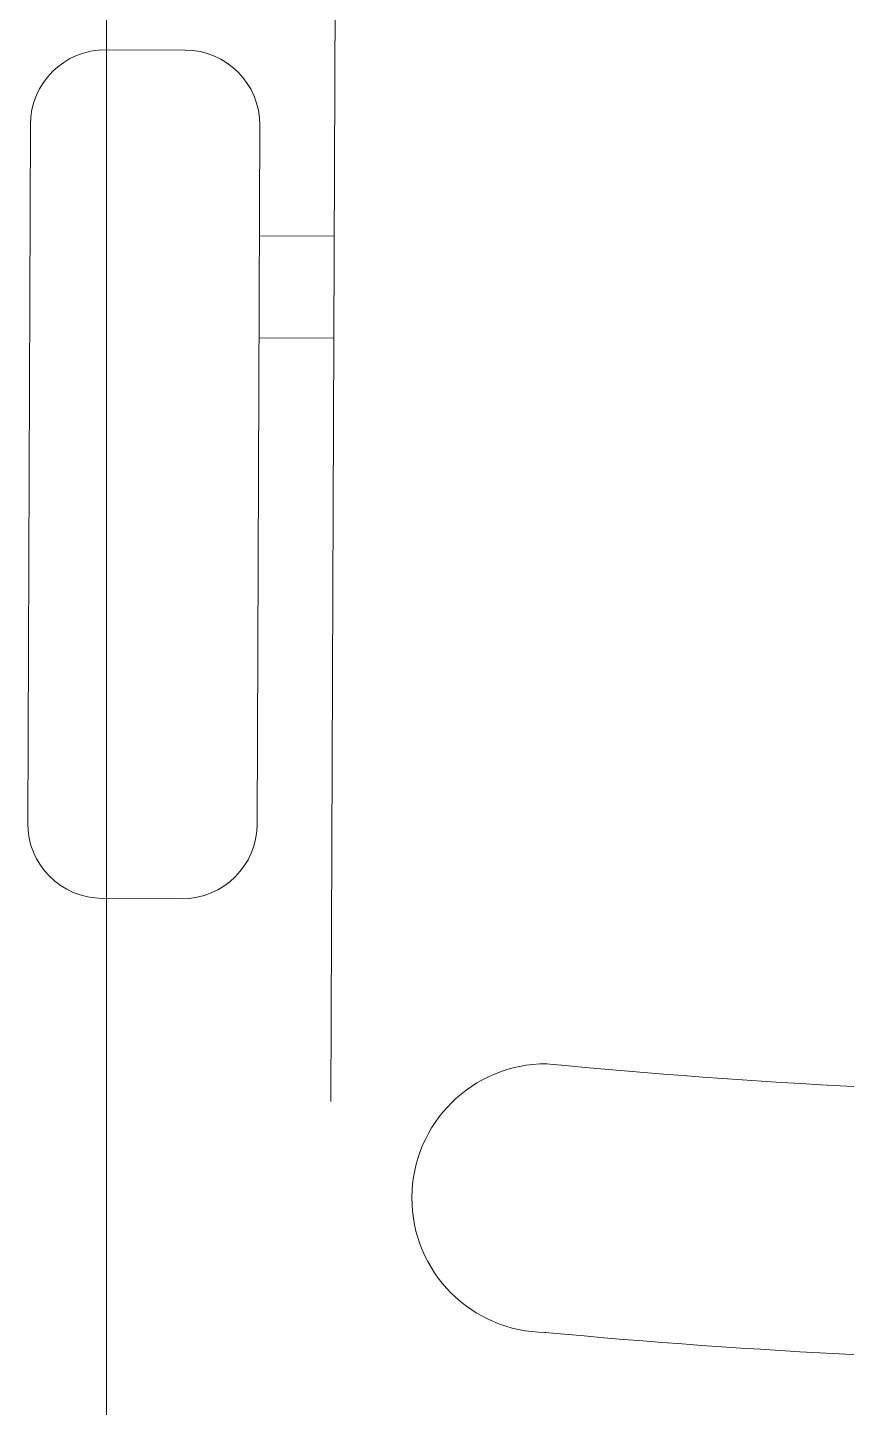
# Model space of a CAD drawing. Header units: millimetres. Extents: x -2143172 to 5255, y -610845 to 279739.
# Drawn here: x -1239161.5 to -1238947.5, y -26170.7 to -25810.1 of the extents above; entities that cross this region are included whole.
import ezdxf

# ---------------------------------------------------------------- set-up
doc = ezdxf.new("R2010")
doc.units = ezdxf.units.MM
doc.header["$LTSCALE"] = 30
doc.layers.get('0').update_dxf_attribs({"lineweight": 5})
doc.layers.add('LOADING', color=163, linetype='Continuous', lineweight=5)
doc.layers.add('NEW', color=1, linetype='Continuous', lineweight=5)

# ---------------------------------------------------------------- blocks, each defined once
blk = doc.blocks.new('*X39')
at = {"color": 0}
for p, q in [((5, 3), (5, 3)), ((5, 3), (5, 3)), ((5, 3), (5, 3)), ((5, 3), (5, 3)), ((5, 3), (5, 3)), ((5, 3), (5, 3)), ((5, 3), (5, 3)), ((5, 3), (5, 3)), ((5, 3), (5, 3)), ((5, 3), (5, 3)), ((5, 3), (5, 3)), ((5, 3), (5, 3)), ((5, 3), (5, 3)), ((5, 3), (5, 3)), ((5, 3), (5, 3)), ((5, 3), (5, 3)), ((5, 3), (5, 3)), ((5, 3), (5, 3)), ((5, 3), (5, 3)), ((5, 3), (5, 3)), ((5, 3), (5, 3)), ((5, 3), (5, 3)), ((5, 3), (5, 3)), ((5, 3), (5, 3)), ((5, 3), (5, 3)), ((5, 3), (5, 3)), ((5, 3), (5, 3)), ((5, 3), (5, 3)), ((5, 3), (5, 3)), ((5, 3), (5, 3)), ((5, 3), (5, 3)), ((5, 3), (5, 3)), ((5, 3), (5, 3)), ((5, 3), (5, 3)), ((5, 3), (5, 3)), ((5, 3), (5, 3)), ((5, 3), (5, 3)), ((5, 3), (5, 3)), ((5, 3), (5, 3)), ((5, 3), (5, 3)), ((5, 3), (5, 3)), ((5, 3), (5, 3)), ((5, 3), (5, 3)), ((5, 3), (5, 3)), ((5, 3), (5, 3)), ((5, 3), (5, 3)), ((5, 3), (5, 3)), ((5, 3), (5, 3)), ((5, 3), (5, 3)), ((5, 3), (5, 3)), ((5, 3), (5, 3)), ((5, 3), (5, 3)), ((5, 3), (5, 3)), ((5, 3), (5, 3)), ((5, 3), (5, 3)), ((5, 3), (5, 3)), ((5, 3), (5, 3)), ((5, 3), (5, 3)), ((5, 3), (5, 3)), ((5, 3), (5, 3)), ((5, 3), (5, 3)), ((5, 3), (5, 3)), ((5, 3), (5, 3)), ((5, 3), (5, 3)), ((5, 3), (5, 3)), ((5, 3), (5, 3)), ((6, 3), (5, 3)), ((5, 3), (5, 3)), ((6, 3), (5, 3)), ((5, 3), (5, 3)), ((6, 3), (5, 3)), ((5, 3), (5, 3)), ((6, 3), (5, 3)), ((5, 3), (5, 3)), ((5, 3), (5, 3)), ((5, 3), (5, 3)), ((5, 3), (5, 3)), ((5, 3), (5, 3)), ((5, 3), (5, 3)), ((5, 3), (5, 3)), ((5, 3), (5, 3)), ((5, 3), (5, 3)), ((5, 3), (5, 3)), ((5, 3), (5, 3)), ((5, 3), (5, 3)), ((5, 3), (5, 3)), ((5, 3), (5, 3)), ((5, 3), (5, 3)), ((5, 3), (5, 3)), ((5, 3), (5, 3)), ((5, 3), (5, 3)), ((5, 3), (5, 3)), ((5, 3), (5, 3)), ((5, 3), (5, 3)), ((5, 3), (5, 3)), ((5, 3), (5, 3)), ((6, 3), (6, 3)), ((6, 3), (6, 3)), ((6, 3), (6, 3)), ((6, 3), (6, 3)), ((6, 3), (6, 3)), ((6, 3), (6, 3)), ((6, 3), (6, 3)), ((6, 3), (6, 3)), ((6, 3), (6, 3)), ((6, 3), (6, 3)), ((6, 3), (6, 3)), ((6, 3), (6, 3)), ((6, 3), (6, 3)), ((6, 3), (6, 3)), ((6, 3), (6, 3)), ((6, 3), (6, 3)), ((6, 3), (6, 3)), ((6, 3), (6, 3)), ((6, 3), (6, 3)), ((6, 3), (6, 3)), ((6, 3), (6, 3)), ((6, 3), (6, 3)), ((6, 3), (6, 3)), ((6, 3), (6, 3)), ((6, 3), (6, 3)), ((6, 3), (6, 3)), ((6, 3), (6, 3)), ((6, 3), (6, 3)), ((6, 3), (6, 3)), ((6, 3), (6, 3)), ((6, 3), (6, 3)), ((6, 3), (6, 3)), ((6, 3), (6, 3)), ((6, 3), (6, 3)), ((6, 3), (6, 3)), ((6, 3), (6, 3)), ((6, 3), (6, 3)), ((6, 3), (6, 3)), ((6, 3), (6, 3)), ((6, 3), (6, 3)), ((6, 3), (6, 3)), ((6, 3), (6, 3)), ((6, 3), (6, 3)), ((6, 3), (6, 3)), ((6, 3), (6, 3)), ((6, 3), (6, 3)), ((6, 3), (6, 3)), ((6, 3), (6, 3)), ((6, 3), (6, 3)), ((6, 3), (6, 3)), ((6, 3), (6, 3)), ((6, 3), (6, 3)), ((6, 3), (6, 3)), ((6, 3), (6, 3)), ((6, 3), (6, 3)), ((6, 3), (6, 3)), ((6, 3), (6, 3)), ((6, 3), (6, 3)), ((6, 3), (6, 3)), ((6, 3), (6, 3)), ((6, 3), (6, 3)), ((6, 3), (6, 3)), ((6, 3), (6, 3)), ((6, 3), (6, 3)), ((6, 3), (6, 3)), ((6, 3), (6, 3)), ((6, 3), (6, 3)), ((6, 3), (6, 3)), ((6, 3), (6, 3)), ((6, 3), (6, 3)), ((6, 3), (6, 3)), ((6, 3), (6, 3)), ((6, 3), (6, 3)), ((6, 3), (6, 3)), ((6, 3), (6, 3)), ((6, 3), (6, 3)), ((6, 3), (6, 3)), ((6, 3), (6, 3)), ((6, 3), (6, 3)), ((6, 3), (6, 3)), ((6, 3), (6, 3)), ((6, 3), (6, 3)), ((6, 3), (6, 3)), ((6, 3), (6, 3)), ((6, 3), (6, 3)), ((6, 3), (6, 3)), ((6, 3), (6, 3)), ((6, 3), (6, 3)), ((6, 3), (6, 3)), ((6, 3), (6, 3)), ((6, 3), (6, 3)), ((6, 3), (6, 3)), ((6, 3), (6, 3)), ((6, 3), (6, 3)), ((6, 3), (6, 3)), ((6, 3), (6, 3)), ((6, 3), (6, 3)), ((6, 3), (6, 3)), ((6, 3), (6, 3)), ((6, 3), (6, 3)), ((6, 3), (6, 3)), ((6, 3), (6, 3)), ((6, 3), (6, 3)), ((6, 3), (6, 3)), ((6, 3), (6, 3)), ((6, 3), (6, 3)), ((6, 3), (6, 3)), ((6, 3), (6, 3)), ((6, 3), (6, 3)), ((6, 3), (6, 3)), ((6, 3), (6, 3)), ((6, 3), (6, 3)), ((6, 3), (6, 3)), ((6, 3), (6, 3)), ((6, 3), (6, 3)), ((6, 3), (6, 3)), ((6, 3), (6, 3)), ((6, 3), (6, 3)), ((6, 3), (6, 3)), ((6, 3), (6, 3)), ((6, 3), (6, 3)), ((6, 3), (6, 3)), ((6, 3), (6, 3)), ((6, 3), (6, 3)), ((6, 3), (6, 3)), ((6, 3), (6, 3)), ((6, 3), (6, 3)), ((6, 3), (6, 3)), ((6, 3), (6, 3)), ((6, 3), (6, 3)), ((6, 3), (6, 3)), ((6, 3), (6, 3)), ((6, 3), (6, 3)), ((6, 3), (6, 3)), ((6, 3), (6, 3)), ((6, 3), (6, 3)), ((6, 3), (6, 3)), ((6, 3), (6, 3)), ((6, 3), (6, 3)), ((6, 3), (6, 3)), ((6, 3), (6, 3)), ((6, 3), (6, 3)), ((6, 3), (6, 3)), ((6, 3), (6, 3)), ((6, 3), (6, 3)), ((6, 3), (6, 3)), ((6, 3), (6, 3)), ((6, 3), (6, 3)), ((6, 3), (6, 3)), ((6, 3), (6, 3)), ((6, 3), (6, 3)), ((6, 3), (6, 3)), ((6, 3), (6, 3)), ((6, 3), (6, 3)), ((6, 3), (6, 3)), ((6, 3), (6, 3)), ((6, 3), (6, 3)), ((6, 3), (6, 3)), ((6, 3), (6, 3)), ((6, 3), (6, 3)), ((6, 3), (6, 3)), ((6, 3), (6, 3)), ((6, 3), (6, 3)), ((6, 3), (6, 3)), ((6, 3), (6, 3)), ((6, 3), (6, 3)), ((6, 3), (6, 3)), ((6, 3), (6, 3)), ((6, 3), (6, 3)), ((6, 3), (6, 3)), ((6, 3), (6, 3)), ((6, 3), (6, 3)), ((6, 3), (6, 3)), ((6, 3), (6, 3)), ((6, 3), (6, 3)), ((6, 3), (6, 3)), ((6, 3), (6, 3)), ((6, 3), (6, 3)), ((6, 3), (6, 3)), ((6, 3), (6, 3)), ((6, 3), (6, 3)), ((6, 3), (6, 3)), ((6, 3), (6, 3)), ((6, 3), (6, 3)), ((6, 3), (6, 3)), ((6, 3), (6, 3)), ((6, 3), (6, 3)), ((6, 3), (6, 3)), ((6, 3), (6, 3)), ((6, 3), (6, 3)), ((6, 3), (6, 3)), ((6, 3), (6, 3)), ((6, 3), (6, 3)), ((6, 3), (6, 3)), ((6, 3), (6, 3)), ((6, 3), (6, 3)), ((6, 3), (6, 3)), ((6, 3), (6, 3)), ((6, 3), (6, 3)), ((6, 3), (6, 3)), ((6, 3), (6, 3)), ((6, 3), (6, 3)), ((6, 3), (6, 3)), ((6, 3), (6, 3)), ((6, 3), (5, 3)), ((6, 3), (5, 3)), ((6, 3), (5, 3)), ((6, 3), (5, 3)), ((6, 3), (5, 3)), ((6, 3), (6, 3)), ((6, 3), (6, 3)), ((6, 3), (6, 3)), ((6, 3), (6, 3)), ((6, 3), (6, 3)), ((6, 3), (6, 3)), ((6, 3), (6, 3)), ((6, 3), (6, 3)), ((6, 3), (6, 3)), ((6, 3), (6, 3)), ((6, 3), (6, 3)), ((6, 3), (6, 3)), ((6, 3), (6, 3)), ((6, 3), (6, 3)), ((6, 3), (6, 3)), ((6, 3), (6, 3)), ((6, 3), (6, 3)), ((6, 3), (6, 3)), ((6, 3), (6, 3)), ((6, 3), (6, 3)), ((6, 3), (6, 3)), ((6, 3), (6, 3)), ((6, 3), (6, 3)), ((6, 3), (6, 3)), ((6, 3), (6, 3)), ((6, 3), (6, 3)), ((6, 3), (6, 3)), ((6, 3), (6, 3)), ((6, 3), (6, 3)), ((6, 3), (6, 3)), ((6, 3), (6, 3)), ((6, 3), (6, 3)), ((6, 3), (6, 3)), ((6, 3), (6, 3)), ((6, 3), (6, 3)), ((6, 3), (6, 3)), ((6, 3), (6, 3)), ((6, 3), (6, 3)), ((6, 3), (6, 3)), ((6, 3), (6, 3)), ((6, 3), (6, 3)), ((6, 3), (6, 3)), ((6, 3), (6, 3)), ((6, 3), (6, 3)), ((6, 3), (6, 3)), ((6, 3), (6, 3)), ((6, 3), (6, 3)), ((6, 3), (6, 3)), ((6, 3), (6, 3)), ((6, 3), (6, 3)), ((6, 3), (6, 3)), ((6, 3), (6, 3)), ((6, 3), (6, 3)), ((6, 3), (6, 3)), ((6, 3), (6, 3)), ((6, 3), (6, 3)), ((6, 3), (6, 3)), ((6, 3), (6, 3)), ((6, 3), (6, 3)), ((6, 3), (6, 3)), ((6, 3), (6, 3)), ((6, 3), (6, 3)), ((6, 3), (6, 3)), ((6, 3), (6, 3)), ((6, 3), (6, 3)), ((6, 3), (6, 3)), ((6, 3), (6, 3)), ((6, 3), (6, 3)), ((6, 3), (6, 3)), ((6, 3), (6, 3)), ((6, 3), (6, 3)), ((6, 3), (6, 3)), ((6, 3), (6, 3)), ((6, 3), (6, 3)), ((6, 3), (6, 3)), ((6, 3), (6, 3)), ((6, 3), (6, 3)), ((6, 3), (6, 3)), ((6, 3), (6, 3)), ((6, 3), (6, 3)), ((6, 3), (6, 3)), ((6, 3), (6, 3)), ((6, 3), (6, 3)), ((6, 3), (6, 3)), ((6, 3), (6, 3)), ((6, 3), (6, 3)), ((6, 3), (6, 3)), ((6, 3), (6, 3)), ((6, 3), (6, 3)), ((6, 3), (6, 3)), ((6, 3), (6, 3)), ((6, 3), (6, 3)), ((6, 3), (6, 3)), ((6, 3), (6, 3)), ((6, 3), (6, 3)), ((6, 3), (6, 3)), ((6, 3), (6, 3)), ((6, 3), (6, 3)), ((6, 3), (6, 3)), ((6, 3), (6, 3)), ((6, 3), (6, 3)), ((6, 3), (6, 3)), ((6, 3), (6, 3)), ((6, 3), (6, 3)), ((6, 3), (6, 3)), ((6, 3), (6, 3)), ((6, 3), (6, 3)), ((6, 3), (6, 3)), ((6, 3), (6, 3)), ((6, 3), (6, 3)), ((6, 3), (6, 3)), ((6, 3), (6, 3)), ((6, 3), (6, 3)), ((6, 3), (6, 3)), ((6, 3), (6, 3)), ((6, 3), (6, 3)), ((6, 3), (6, 3)), ((6, 3), (6, 3)), ((6, 3), (6, 3)), ((6, 3), (6, 3)), ((6, 3), (6, 3)), ((6, 3), (6, 3)), ((6, 3), (6, 3)), ((6, 3), (6, 3)), ((6, 3), (6, 3)), ((6, 3), (6, 3)), ((6, 3), (6, 3)), ((6, 3), (6, 3)), ((6, 3), (6, 3)), ((6, 3), (6, 3)), ((6, 3), (6, 3)), ((6, 3), (6, 3)), ((6, 3), (6, 3)), ((6, 3), (6, 3)), ((6, 3), (6, 3)), ((6, 3), (6, 3)), ((6, 3), (6, 3)), ((6, 3), (6, 3)), ((6, 3), (6, 3)), ((6, 3), (6, 3)), ((6, 3), (6, 3)), ((6, 3), (6, 3)), ((6, 3), (6, 3)), ((6, 3), (6, 3)), ((6, 3), (6, 3)), ((6, 3), (6, 3)), ((6, 3), (6, 3)), ((6, 3), (6, 3)), ((6, 3), (6, 3)), ((6, 3), (6, 3)), ((6, 3), (6, 3)), ((6, 3), (6, 3)), ((6, 3), (6, 3)), ((6, 3), (6, 3)), ((6, 3), (6, 3)), ((6, 3), (6, 3)), ((6, 3), (6, 3)), ((6, 3), (6, 3)), ((6, 3), (6, 3)), ((6, 3), (6, 3)), ((6, 3), (6, 3)), ((6, 3), (6, 3)), ((6, 3), (6, 3)), ((6, 3), (6, 3)), ((6, 3), (6, 3)), ((6, 3), (6, 3)), ((6, 3), (6, 3)), ((6, 3), (6, 3)), ((6, 3), (6, 3)), ((6, 3), (6, 3)), ((6, 3), (6, 3)), ((6, 3), (6, 3)), ((6, 3), (6, 3)), ((6, 3), (6, 3)), ((6, 3), (6, 3)), ((6, 3), (6, 3)), ((6, 3), (6, 3)), ((6, 3), (6, 3)), ((6, 3), (6, 3)), ((6, 3), (6, 3)), ((6, 3), (6, 3)), ((6, 3), (6, 3)), ((6, 3), (6, 3)), ((6, 3), (6, 3)), ((6, 3), (6, 3)), ((6, 3), (6, 3)), ((6, 3), (6, 3)), ((6, 3), (6, 3)), ((6, 3), (6, 3)), ((6, 3), (6, 3)), ((6, 3), (6, 3)), ((6, 3), (6, 3)), ((6, 3), (6, 3)), ((6, 3), (6, 3)), ((6, 3), (6, 3)), ((6, 3), (6, 3)), ((6, 3), (6, 3)), ((6, 3), (6, 3)), ((6, 3), (6, 3)), ((6, 3), (6, 3)), ((6, 3), (6, 3)), ((6, 3), (6, 3)), ((6, 3), (6, 3)), ((6, 3), (6, 3)), ((6, 3), (6, 3)), ((6, 3), (6, 3)), ((6, 3), (6, 3)), ((6, 3), (6, 3)), ((6, 3), (6, 3)), ((6, 3), (6, 3)), ((6, 3), (6, 3)), ((6, 3), (6, 3)), ((6, 3), (6, 3)), ((6, 3), (6, 3)), ((6, 3), (6, 3)), ((6, 3), (6, 3)), ((6, 3), (6, 3)), ((6, 3), (6, 3)), ((6, 3), (6, 3)), ((6, 3), (6, 3)), ((6, 3), (6, 3)), ((6, 3), (6, 3)), ((6, 3), (6, 3)), ((6, 3), (6, 3)), ((6, 3), (6, 3)), ((6, 3), (6, 3)), ((6, 3), (6, 3)), ((6, 3), (6, 3)), ((6, 3), (6, 3)), ((6, 3), (6, 3)), ((6, 3), (6, 3)), ((6, 3), (6, 3)), ((6, 3), (6, 3)), ((6, 3), (6, 3)), ((6, 3), (6, 3)), ((6, 3), (6, 3)), ((6, 3), (6, 3)), ((6, 3), (6, 3)), ((6, 3), (6, 3)), ((6, 3), (6, 3)), ((6, 3), (6, 3)), ((6, 3), (6, 3)), ((6, 3), (6, 3)), ((6, 3), (6, 3)), ((6, 3), (6, 3)), ((6, 3), (6, 3)), ((6, 3), (6, 3)), ((6, 3), (6, 3)), ((6, 3), (6, 3)), ((6, 3), (6, 3)), ((6, 3), (6, 3)), ((6, 3), (6, 3)), ((6, 3), (6, 3)), ((6, 3), (6, 3)), ((6, 3), (6, 3)), ((6, 3), (6, 3)), ((6, 3), (6, 3)), ((6, 3), (6, 3)), ((6, 3), (6, 3)), ((6, 3), (6, 3)), ((6, 3), (6, 3)), ((6, 3), (6, 3)), ((6, 3), (6, 3)), ((6, 3), (6, 3)), ((6, 3), (6, 3)), ((6, 3), (6, 3)), ((6, 3), (6, 3)), ((6, 3), (6, 3)), ((6, 3), (6, 3)), ((6, 3), (6, 3)), ((6, 3), (6, 3)), ((6, 3), (6, 3)), ((6, 3), (6, 3)), ((6, 3), (6, 3)), ((6, 3), (6, 3)), ((6, 3), (6, 3)), ((6, 3), (6, 3)), ((6, 3), (6, 3)), ((6, 3), (6, 3)), ((6, 3), (6, 3)), ((6, 3), (6, 3)), ((6, 3), (6, 3)), ((6, 3), (6, 3)), ((6, 3), (6, 3)), ((6, 3), (6, 3)), ((6, 3), (6, 3)), ((6, 3), (6, 3)), ((6, 3), (6, 3)), ((6, 3), (6, 3)), ((6, 3), (6, 3)), ((6, 3), (6, 3)), ((6, 3), (6, 3)), ((6, 3), (6, 3)), ((6, 3), (6, 3)), ((6, 3), (6, 3)), ((6, 3), (6, 3)), ((6, 3), (6, 3)), ((6, 3), (6, 3)), ((6, 3), (6, 3)), ((6, 3), (6, 3)), ((6, 3), (6, 3)), ((6, 3), (6, 3)), ((6, 3), (6, 3)), ((6, 3), (6, 3)), ((6, 3), (6, 3)), ((6, 3), (6, 3)), ((6, 3), (6, 3)), ((6, 3), (6, 3)), ((6, 3), (6, 3)), ((6, 3), (6, 3)), ((6, 3), (6, 3)), ((6, 3), (6, 3)), ((6, 3), (6, 3)), ((6, 3), (6, 3)), ((6, 3), (6, 3)), ((6, 3), (6, 3)), ((6, 3), (6, 3))]:
    blk.add_line(p, q, dxfattribs=at)
blk = doc.blocks.new('*X40')
at = {"color": 0}
for p, q in [((13, 1), (13, 1)), ((13, 1), (13, 1)), ((13, 1), (13, 1)), ((13, 1), (13, 1)), ((13, 1), (13, 1)), ((13, 1), (13, 1)), ((13, 1), (13, 1)), ((13, 1), (13, 1)), ((13, 1), (13, 1)), ((13, 1), (13, 1)), ((13, 1), (13, 1)), ((13, 1), (13, 1)), ((13, 1), (13, 1)), ((13, 1), (13, 1)), ((13, 1), (13, 1)), ((13, 1), (14, 1)), ((13, 1), (14, 1)), ((13, 1), (14, 1)), ((13, 1), (13, 1)), ((13, 1), (13, 1)), ((13, 1), (13, 1)), ((13, 1), (13, 1)), ((13, 1), (13, 1)), ((13, 1), (13, 1)), ((13, 1), (13, 1)), ((13, 1), (13, 1)), ((13, 1), (13, 1)), ((13, 1), (13, 1)), ((13, 1), (13, 1)), ((13, 1), (13, 1)), ((13, 1), (13, 1)), ((13, 1), (13, 1)), ((13, 1), (13, 1)), ((13, 1), (13, 1)), ((13, 1), (13, 1)), ((13, 1), (13, 1)), ((13, 1), (13, 1)), ((13, 1), (13, 1)), ((13, 1), (13, 1)), ((13, 1), (13, 1)), ((13, 1), (13, 1)), ((13, 1), (13, 1)), ((13, 1), (13, 1)), ((13, 1), (13, 1)), ((13, 1), (13, 1)), ((13, 1), (13, 1)), ((13, 1), (13, 1)), ((13, 1), (13, 1)), ((13, 1), (13, 1)), ((13, 1), (13, 1)), ((13, 1), (13, 1)), ((13, 1), (13, 1)), ((13, 1), (13, 1)), ((13, 1), (13, 1)), ((13, 1), (13, 1)), ((13, 1), (13, 1)), ((13, 1), (13, 1)), ((13, 1), (13, 1)), ((13, 1), (13, 1)), ((13, 1), (13, 1)), ((13, 1), (13, 1)), ((13, 1), (13, 1)), ((13, 1), (13, 1)), ((13, 1), (13, 1)), ((13, 1), (13, 1)), ((13, 1), (13, 1)), ((13, 1), (13, 1)), ((13, 1), (13, 1)), ((13, 1), (13, 1)), ((13, 1), (13, 1)), ((13, 1), (13, 1)), ((13, 1), (13, 1)), ((13, 1), (13, 1)), ((13, 1), (13, 1)), ((13, 1), (13, 1)), ((13, 1), (13, 1)), ((13, 1), (13, 1)), ((13, 1), (13, 1)), ((13, 1), (13, 1)), ((13, 1), (13, 1)), ((13, 1), (13, 1)), ((13, 1), (13, 1)), ((13, 1), (13, 1)), ((13, 1), (13, 1)), ((13, 1), (13, 1)), ((13, 1), (13, 1)), ((13, 1), (13, 1)), ((13, 1), (13, 1)), ((13, 1), (13, 1)), ((13, 1), (13, 1)), ((13, 1), (13, 1)), ((13, 1), (13, 1)), ((13, 1), (13, 1)), ((13, 1), (13, 1)), ((13, 1), (13, 1)), ((13, 1), (13, 1)), ((13, 1), (13, 1)), ((13, 1), (13, 1)), ((13, 1), (13, 1)), ((13, 1), (13, 1)), ((13, 1), (13, 1)), ((13, 1), (13, 1)), ((13, 1), (13, 1)), ((13, 1), (13, 1)), ((13, 1), (13, 1)), ((13, 1), (13, 1)), ((13, 1), (13, 1)), ((13, 1), (13, 1)), ((13, 1), (13, 1)), ((13, 1), (13, 1)), ((13, 1), (13, 1)), ((13, 1), (13, 1)), ((13, 1), (13, 1)), ((13, 1), (13, 1)), ((13, 1), (13, 1)), ((13, 1), (13, 1)), ((13, 1), (13, 1)), ((13, 1), (13, 1)), ((13, 1), (13, 1)), ((13, 1), (13, 1)), ((13, 1), (13, 1)), ((13, 1), (13, 1)), ((13, 1), (13, 1)), ((13, 1), (14, 1)), ((13, 0), (13, 0)), ((13, 0), (13, 0)), ((13, 0), (13, 0)), ((13, 0), (13, 0)), ((13, 0), (13, 0)), ((13, 0), (13, 0)), ((13, 0), (13, 0)), ((13, 0), (13, 0)), ((13, 0), (13, 0)), ((13, 0), (13, 0)), ((13, 0), (13, 0)), ((13, 0), (13, 0)), ((13, 0), (13, 0)), ((13, 0), (13, 0)), ((13, 0), (13, 0)), ((13, 0), (13, 0)), ((13, 0), (13, 0)), ((13, 0), (13, 0)), ((13, 0), (13, 0)), ((13, 0), (13, 0)), ((13, 0), (13, 0)), ((13, 0), (13, 0)), ((13, 0), (13, 0)), ((13, 0), (13, 0)), ((13, 0), (13, 0)), ((13, 0), (13, 0)), ((13, 0), (13, 0)), ((13, 0), (13, 0)), ((13, 0), (13, 0)), ((13, 0), (13, 0)), ((13, 0), (13, 0)), ((13, 0), (13, 0)), ((13, 0), (13, 0)), ((13, 0), (13, 0)), ((13, 0), (13, 0)), ((13, 0), (13, 0)), ((13, 0), (13, 0)), ((13, 0), (13, 0)), ((13, 0), (13, 0)), ((13, 0), (13, 0)), ((13, 0), (13, 0)), ((13, 0), (13, 0)), ((13, 0), (13, 0)), ((13, 0), (13, 0)), ((13, 0), (13, 0)), ((13, 0), (13, 0)), ((13, 0), (13, 0)), ((13, 0), (13, 0)), ((13, 0), (14, 0)), ((13, 0), (14, 0)), ((13, 0), (13, 0)), ((13, 0), (14, 0)), ((14, 1), (14, 1)), ((14, 1), (14, 1)), ((14, 1), (14, 1)), ((14, 1), (14, 1)), ((14, 1), (14, 1)), ((14, 1), (14, 1)), ((14, 1), (14, 1)), ((14, 1), (14, 1)), ((14, 1), (14, 1)), ((14, 1), (14, 1)), ((14, 1), (14, 1)), ((14, 1), (14, 1)), ((14, 1), (14, 1)), ((14, 1), (14, 1)), ((14, 1), (14, 1)), ((14, 1), (14, 1)), ((14, 1), (14, 1)), ((14, 1), (14, 1)), ((14, 1), (14, 1)), ((14, 1), (14, 1)), ((14, 1), (14, 1)), ((14, 1), (14, 1)), ((14, 1), (14, 1)), ((14, 1), (14, 1)), ((14, 1), (14, 1)), ((14, 1), (14, 1)), ((14, 1), (14, 1)), ((14, 1), (14, 1)), ((14, 1), (14, 1)), ((14, 1), (14, 1)), ((14, 1), (14, 1)), ((14, 1), (14, 1)), ((14, 1), (14, 1)), ((14, 1), (14, 1)), ((14, 1), (14, 1)), ((14, 1), (14, 1)), ((14, 1), (14, 1)), ((14, 1), (14, 1)), ((14, 1), (14, 1)), ((14, 1), (14, 1)), ((14, 1), (14, 1)), ((14, 1), (14, 1)), ((14, 1), (14, 1)), ((14, 1), (14, 1)), ((14, 1), (14, 1)), ((14, 1), (14, 1)), ((14, 1), (14, 1)), ((14, 1), (14, 1)), ((14, 1), (14, 1)), ((14, 1), (14, 1)), ((14, 1), (14, 1)), ((14, 1), (14, 1)), ((14, 1), (14, 1)), ((14, 1), (14, 1)), ((14, 1), (14, 1)), ((14, 1), (14, 1)), ((14, 1), (14, 1)), ((14, 1), (14, 1)), ((14, 1), (14, 1)), ((14, 1), (14, 1)), ((14, 1), (14, 1)), ((14, 1), (14, 1)), ((14, 1), (14, 1)), ((14, 1), (14, 1)), ((14, 1), (14, 1)), ((14, 1), (14, 1)), ((14, 1), (14, 1)), ((14, 1), (14, 1)), ((14, 1), (14, 1)), ((14, 1), (14, 1)), ((14, 1), (14, 1)), ((14, 1), (14, 1)), ((14, 1), (14, 1)), ((14, 1), (14, 1)), ((14, 1), (14, 1)), ((14, 1), (14, 1)), ((14, 1), (14, 1)), ((14, 1), (14, 1)), ((14, 1), (14, 1)), ((14, 1), (14, 1)), ((14, 1), (14, 1)), ((14, 1), (14, 1)), ((14, 1), (14, 1)), ((14, 1), (14, 1)), ((14, 1), (14, 1)), ((14, 1), (14, 1)), ((14, 1), (14, 1)), ((14, 1), (14, 1)), ((14, 1), (14, 1)), ((14, 1), (14, 1)), ((14, 1), (14, 1)), ((14, 1), (14, 1)), ((14, 1), (14, 1)), ((14, 1), (14, 1)), ((14, 0), (14, 0)), ((14, 0), (14, 0)), ((14, 0), (14, 0)), ((14, 0), (14, 0)), ((14, 0), (14, 0)), ((14, 0), (14, 0)), ((14, 0), (14, 0)), ((14, 0), (14, 0)), ((14, 0), (14, 0)), ((14, 0), (14, 0)), ((14, 0), (14, 0)), ((14, 0), (14, 0)), ((14, 0), (14, 0)), ((14, 0), (14, 0)), ((14, 0), (14, 0)), ((14, 0), (14, 0)), ((14, 0), (14, 0)), ((14, 0), (14, 0)), ((14, 0), (14, 0)), ((14, 0), (14, 0)), ((14, 0), (14, 0)), ((14, 0), (14, 0)), ((14, 0), (14, 0)), ((14, 0), (14, 0)), ((14, 0), (14, 0)), ((14, 0), (14, 0)), ((14, 0), (14, 0)), ((14, 0), (14, 0)), ((14, 0), (14, 0)), ((14, 0), (14, 0)), ((14, 0), (14, 0)), ((14, 0), (14, 0)), ((14, 0), (14, 0)), ((14, 0), (14, 0)), ((14, 0), (14, 0)), ((14, 0), (14, 0)), ((14, 0), (14, 0)), ((14, 0), (14, 0)), ((14, 0), (14, 0)), ((14, 0), (14, 0)), ((14, 0), (14, 0)), ((14, 0), (14, 0)), ((14, 0), (14, 0)), ((14, 0), (14, 0)), ((14, 0), (14, 0)), ((14, 0), (14, 0)), ((14, 0), (14, 0)), ((14, 0), (14, 0)), ((13, 0), (13, 0)), ((13, 0), (14, 0)), ((13, 0), (13, 0)), ((13, 0), (14, 0)), ((13, 0), (13, 0)), ((13, 0), (14, 0)), ((13, 0), (13, 0)), ((13, 0), (13, 0)), ((13, 0), (13, 0)), ((13, 0), (13, 0)), ((13, 0), (14, 0)), ((13, 0), (13, 0)), ((13, 0), (14, 0)), ((13, 0), (13, 0)), ((13, 0), (14, 0)), ((13, 0), (13, 0)), ((13, 0), (14, 0)), ((13, 0), (13, 0)), ((13, 0), (14, 0)), ((13, 0), (13, 0)), ((13, 0), (14, 0)), ((13, 0), (13, 0)), ((13, 0), (14, 0)), ((13, 0), (13, 0)), ((13, 0), (13, 0)), ((13, 0), (13, 0)), ((13, 0), (14, 0)), ((13, 0), (13, 0)), ((13, 0), (14, 0)), ((13, 0), (13, 0)), ((13, 0), (14, 0)), ((13, 0), (13, 0)), ((13, 0), (14, 0)), ((13, 0), (13, 0)), ((13, 0), (13, 0)), ((13, 0), (13, 0)), ((13, 0), (13, 0)), ((13, 0), (13, 0)), ((13, 0), (13, 0)), ((13, 0), (13, 0)), ((13, 0), (13, 0)), ((13, 0), (13, 0)), ((13, 0), (13, 0)), ((13, 0), (13, 0)), ((13, 0), (13, 0)), ((13, 0), (13, 0)), ((13, 0), (13, 0)), ((13, 0), (13, 0)), ((13, 0), (13, 0)), ((13, 0), (13, 0)), ((13, 0), (13, 0)), ((13, 0), (13, 0)), ((13, 0), (13, 0)), ((13, 0), (13, 0)), ((13, 0), (13, 0)), ((13, 0), (13, 0)), ((13, 0), (13, 0)), ((13, 0), (13, 0)), ((13, 0), (13, 0)), ((13, 0), (13, 0)), ((13, 0), (13, 0)), ((13, 0), (13, 0)), ((13, 0), (13, 0)), ((13, 0), (13, 0)), ((13, -1), (13, -1)), ((13, -1), (13, -1)), ((13, -1), (13, -1)), ((13, -1), (13, -1)), ((13, -1), (13, -1)), ((13, -1), (14, -1)), ((13, -1), (13, -1)), ((14, 0), (14, 0)), ((14, 0), (14, 0)), ((14, 0), (14, 0)), ((14, 0), (14, 0)), ((14, 0), (14, 0)), ((14, 0), (14, 0)), ((14, 0), (14, 0)), ((14, 0), (14, 0)), ((14, 0), (14, 0)), ((14, 0), (14, 0)), ((14, 0), (14, 0)), ((14, 0), (14, 0)), ((14, 0), (14, 0)), ((14, 0), (14, 0)), ((14, 0), (14, 0)), ((13, 0), (14, 0)), ((14, 0), (14, 0)), ((14, 0), (14, 0)), ((14, 0), (14, 0)), ((14, 0), (14, 0)), ((14, 0), (14, 0)), ((14, 0), (14, 0)), ((14, 0), (14, 0)), ((14, 0), (14, 0)), ((14, 0), (14, 0)), ((14, 0), (14, 0)), ((14, 0), (14, 0)), ((14, 0), (14, 0)), ((14, 0), (14, 0)), ((14, 0), (14, 0)), ((14, 0), (14, 0)), ((14, 0), (14, 0)), ((14, 0), (14, 0)), ((14, 0), (14, 0)), ((14, 0), (14, 0)), ((14, 0), (14, 0)), ((14, 0), (14, 0)), ((14, 0), (14, 0)), ((14, 0), (14, 0)), ((14, 0), (14, 0)), ((14, 0), (14, 0)), ((14, 0), (14, 0)), ((14, 0), (14, 0)), ((14, 0), (14, 0)), ((14, 0), (14, 0)), ((14, 0), (14, 0)), ((14, 0), (14, 0)), ((14, 0), (14, 0)), ((14, 0), (14, 0)), ((14, 0), (14, 0)), ((14, -1), (14, -1)), ((14, -1), (14, -1)), ((14, -1), (14, -1)), ((14, -1), (14, -1)), ((14, -1), (14, -1))]:
    blk.add_line(p, q, dxfattribs=at)
blk = doc.blocks.new('GF21018-P')
at = {"color": 0}
for p, q in [((0.22049, 0.47563), (0.22049, 0.0675)), ((0.25963, 0.34221), (0.2804, 0.34221)), ((0.24001, 0.32259), (0.24001, 0.14)), ((0.30001, 0.32259), (0.30001, 0.14)), ((0.22049, 0.29372), (0.24001, 0.29372)), ((0.22049, 0.26708), (0.24001, 0.26708)), ((0.25963, 0.12039), (0.2804, 0.12039))]:
    blk.add_line(p, q, dxfattribs=at)
for points in [[(0.24001, 0.29372), (0.24001, 0.29372), (0.24001, 0.29372), (0.24001, 0.29372), (0.24001, 0.29372), (0.24001, 0.29372), (0.24001, 0.29372), (0.24001, 0.29372), (0.24001, 0.29372), (0.24001, 0.29372), (0.24001, 0.29372), (0.24001, 0.29372), (0.24001, 0.29372), (0.24001, 0.29372), (0.24001, 0.29372), (0.24001, 0.29372), (0.24001, 0.29372), (0.24001, 0.29372), (0.24001, 0.29372), (0.24001, 0.29372), (0.24001, 0.29372), (0.24001, 0.29372), (0.24001, 0.29372), (0.24001, 0.29372), (0.24001, 0.29372), (0.24001, 0.29372), (0.24001, 0.29372), (0.24001, 0.29372), (0.24001, 0.29372), (0.24001, 0.29372), (0.24001, 0.29372), (0.24001, 0.29372), (0.24001, 0.29372), (0.24001, 0.29372), (0.24001, 0.29372), (0.24001, 0.29372), (0.24001, 0.29372), (0.24001, 0.29372), (0.24001, 0.29372), (0.24001, 0.29372), (0.24001, 0.29372), (0.24001, 0.29372), (0.24001, 0.29372), (0.24001, 0.29372), (0.24001, 0.29372), (0.24001, 0.29372), (0.24001, 0.29372), (0.24001, 0.29372), (0.24001, 0.29372), (0.24001, 0.29372), (0.24001, 0.29372), (0.24001, 0.29372), (0.24001, 0.29372), (0.24001, 0.29372), (0.24001, 0.29372), (0.24001, 0.29372), (0.24001, 0.29372), (0.24001, 0.29372), (0.24001, 0.29372), (0.24001, 0.29372), (0.24001, 0.29372), (0.24001, 0.29372), (0.24001, 0.29372), (0.24001, 0.29372), (0.24001, 0.29372), (0.24001, 0.29372), (0.24001, 0.29372), (0.24001, 0.29372), (0.24001, 0.29372), (0.24001, 0.29372), (0.24001, 0.29372), (0.24001, 0.29372), (0.24001, 0.29372), (0.24001, 0.29372), (0.24001, 0.29372), (0.24001, 0.29372), (0.24001, 0.29372), (0.24001, 0.29372), (0.24001, 0.29372), (0.24001, 0.29372), (0.24001, 0.29372), (0.24001, 0.29372), (0.24001, 0.29372), (0.24001, 0.29372), (0.24001, 0.29372), (0.24001, 0.29372), (0.24001, 0.29372), (0.24001, 0.29372), (0.24001, 0.29372), (0.24001, 0.29372), (0.24001, 0.29372), (0.24001, 0.29372), (0.24001, 0.29372), (0.24001, 0.29372), (0.24001, 0.29372), (0.24001, 0.29372), (0.24001, 0.29372), (0.24001, 0.29372), (0.24001, 0.29372), (0.24001, 0.29372), (0.24001, 0.29372), (0.24001, 0.29372), (0.24001, 0.29372), (0.24001, 0.29372), (0.24001, 0.29372), (0.24001, 0.29372), (0.24001, 0.29372), (0.24001, 0.29372), (0.24001, 0.29372), (0.24001, 0.29372), (0.24001, 0.29372), (0.24001, 0.29372), (0.24001, 0.29372), (0.24001, 0.29372), (0.24001, 0.29372), (0.24001, 0.29372), (0.24001, 0.29372), (0.24001, 0.29372), (0.24001, 0.29372), (0.24001, 0.29372), (0.24001, 0.29372), (0.24001, 0.29372), (0.24001, 0.29372), (0.24001, 0.29372), (0.24001, 0.29372), (0.24001, 0.29372), (0.24001, 0.29372), (0.24001, 0.29372), (0.24001, 0.29372), (0.24001, 0.29372), (0.24001, 0.29372), (0.24001, 0.29372), (0.24001, 0.29372), (0.24001, 0.29372), (0.24001, 0.29372), (0.24001, 0.29372), (0.24001, 0.29372), (0.24001, 0.29372), (0.24001, 0.29372), (0.24001, 0.29372), (0.24001, 0.29372), (0.24001, 0.29372), (0.24001, 0.29372), (0.24001, 0.29372), (0.24001, 0.29372), (0.24001, 0.29372), (0.24001, 0.29372), (0.24001, 0.29372), (0.24001, 0.29372), (0.24001, 0.29372), (0.24001, 0.29372), (0.24001, 0.29372), (0.24001, 0.29372), (0.24001, 0.29372), (0.24001, 0.29372), (0.24001, 0.29372), (0.24001, 0.29372), (0.24001, 0.29372), (0.24001, 0.29372), (0.24001, 0.29372), (0.24001, 0.29372), (0.24001, 0.29372), (0.24001, 0.29372), (0.24001, 0.29372), (0.24001, 0.29372), (0.24001, 0.29372), (0.24001, 0.29372), (0.24001, 0.29372), (0.24001, 0.29372), (0.24001, 0.29372), (0.24001, 0.29372), (0.24001, 0.29372), (0.24001, 0.29372), (0.24001, 0.29372), (0.24001, 0.29372), (0.24001, 0.29372), (0.24001, 0.29372), (0.24001, 0.29372), (0.24001, 0.29372), (0.24001, 0.29372), (0.24001, 0.29372), (0.24001, 0.29372), (0.24001, 0.29372), (0.24001, 0.29372), (0.24001, 0.29372), (0.24001, 0.29372), (0.24001, 0.29372), (0.24001, 0.29372), (0.24001, 0.29372), (0.24001, 0.29372), (0.24001, 0.29372), (0.24001, 0.29372), (0.24001, 0.29372), (0.24001, 0.29372), (0.24001, 0.29372), (0.24001, 0.29372), (0.24001, 0.29372), (0.24001, 0.29372), (0.24001, 0.29372), (0.24001, 0.29372), (0.24001, 0.29372), (0.24001, 0.29372), (0.24001, 0.29372), (0.24001, 0.29372), (0.24001, 0.29372), (0.24001, 0.29372), (0.24001, 0.29372), (0.24001, 0.29372), (0.24001, 0.29372), (0.24001, 0.29372), (0.24001, 0.29372), (0.24001, 0.29372), (0.24001, 0.29372), (0.24001, 0.29372), (0.24001, 0.29372), (0.24001, 0.29372), (0.24001, 0.29372), (0.24001, 0.29372), (0.24001, 0.29372), (0.24001, 0.29372), (0.24001, 0.29372), (0.24001, 0.29372), (0.24001, 0.29372), (0.24001, 0.29372), (0.24001, 0.29372), (0.24001, 0.29372), (0.24001, 0.29372), (0.24001, 0.29372), (0.24001, 0.29372), (0.24001, 0.29372), (0.24001, 0.29372), (0.24001, 0.29372), (0.24001, 0.29372), (0.24001, 0.29372), (0.24001, 0.29372), (0.24001, 0.29372), (0.24001, 0.29372), (0.24001, 0.29372), (0.24001, 0.29372), (0.24001, 0.29372), (0.24001, 0.29372), (0.24001, 0.29372), (0.24001, 0.29372), (0.24001, 0.29372), (0.24001, 0.29372), (0.24001, 0.29372), (0.24001, 0.29372), (0.24001, 0.29372), (0.24001, 0.29372), (0.24001, 0.29372), (0.24001, 0.29372), (0.24001, 0.29372), (0.24001, 0.29372), (0.24001, 0.29372), (0.24001, 0.29372), (0.24001, 0.29372), (0.24001, 0.29372), (0.24001, 0.29372), (0.24001, 0.29372), (0.24001, 0.29372), (0.24001, 0.29372), (0.24001, 0.29372), (0.24001, 0.29372), (0.24001, 0.29372), (0.24001, 0.29372), (0.24001, 0.29372), (0.24001, 0.29372), (0.24001, 0.29372), (0.24001, 0.29372), (0.24001, 0.29372), (0.24001, 0.29372), (0.24001, 0.29372), (0.24001, 0.29372), (0.24001, 0.29372), (0.24001, 0.29372), (0.24001, 0.29372), (0.24001, 0.29372)], [(0.24001, 0.29372), (0.24001, 0.29372), (0.24001, 0.29372), (0.24001, 0.29372), (0.24001, 0.29372), (0.24001, 0.29372), (0.24001, 0.29372), (0.24001, 0.29372), (0.24001, 0.29372), (0.24001, 0.29372), (0.24001, 0.29372), (0.24001, 0.29372), (0.24001, 0.29372), (0.24001, 0.29372), (0.24001, 0.29372), (0.24001, 0.29372), (0.24001, 0.29372), (0.24001, 0.29372), (0.24001, 0.29372), (0.24001, 0.29372), (0.24001, 0.29372), (0.24001, 0.29372), (0.24001, 0.29372), (0.24001, 0.29372), (0.24001, 0.29372), (0.24001, 0.29372), (0.24001, 0.29372), (0.24001, 0.29372), (0.24001, 0.29372), (0.24001, 0.29372), (0.24001, 0.29372), (0.24001, 0.29372), (0.24001, 0.29372), (0.24001, 0.29372), (0.24001, 0.29372), (0.24001, 0.29372), (0.24001, 0.29372), (0.24001, 0.29372), (0.24001, 0.29372), (0.24001, 0.29372), (0.24001, 0.29372), (0.24001, 0.29372), (0.24001, 0.29372), (0.24001, 0.29372), (0.24001, 0.29372), (0.24001, 0.29372), (0.24001, 0.29372), (0.24001, 0.29372), (0.24001, 0.29372), (0.24001, 0.29372), (0.24001, 0.29372), (0.24001, 0.29372), (0.24001, 0.29372), (0.24001, 0.29372), (0.24001, 0.29372), (0.24001, 0.29372), (0.24001, 0.29372), (0.24001, 0.29372), (0.24001, 0.29372), (0.24001, 0.29372), (0.24001, 0.29372), (0.24001, 0.29372), (0.24001, 0.29372), (0.24001, 0.29372), (0.24001, 0.29372), (0.24001, 0.29372), (0.24001, 0.29372), (0.24001, 0.29372), (0.24001, 0.29372), (0.24001, 0.29372), (0.24001, 0.29372), (0.24001, 0.29372), (0.24001, 0.29372), (0.24001, 0.29372), (0.24001, 0.29372), (0.24001, 0.29372), (0.24001, 0.29372), (0.24001, 0.29372), (0.24001, 0.29372), (0.24001, 0.29372), (0.24001, 0.29372), (0.24001, 0.29372), (0.24001, 0.29372), (0.24001, 0.29372), (0.24001, 0.29372), (0.24001, 0.29372), (0.24001, 0.29372), (0.24001, 0.29372), (0.24001, 0.29372), (0.24001, 0.29372), (0.24001, 0.29372), (0.24001, 0.29372), (0.24001, 0.29372), (0.24001, 0.29372), (0.24001, 0.29372), (0.24001, 0.29372), (0.24001, 0.29372), (0.24001, 0.29372), (0.24001, 0.29372), (0.24001, 0.29372), (0.24001, 0.29372), (0.24001, 0.29372), (0.24001, 0.29372), (0.24001, 0.29372), (0.24001, 0.29372), (0.24001, 0.29372), (0.24001, 0.29372), (0.24001, 0.29372), (0.24001, 0.29372), (0.24001, 0.29372), (0.24001, 0.29372), (0.24001, 0.29372), (0.24001, 0.29372), (0.24001, 0.29372), (0.24001, 0.29372), (0.24001, 0.29372), (0.24001, 0.29372), (0.24001, 0.29372), (0.24001, 0.29372), (0.24001, 0.29372), (0.24001, 0.29372), (0.24001, 0.29372), (0.24001, 0.29372), (0.24001, 0.29372), (0.24001, 0.29372), (0.24001, 0.29372), (0.24001, 0.29372), (0.24001, 0.29372), (0.24001, 0.29372), (0.24001, 0.29372), (0.24001, 0.29372), (0.24001, 0.29372), (0.24001, 0.29372), (0.24001, 0.29372), (0.24001, 0.29372), (0.24001, 0.29372), (0.24001, 0.29372), (0.24001, 0.29372), (0.24001, 0.29372), (0.24001, 0.29372), (0.24001, 0.29372), (0.24001, 0.29372), (0.24001, 0.29372), (0.24001, 0.29372), (0.24001, 0.29372), (0.24001, 0.29372), (0.24001, 0.29372), (0.24001, 0.29372), (0.24001, 0.29372), (0.24001, 0.29372), (0.24001, 0.29372), (0.24001, 0.29372), (0.24001, 0.29372), (0.24001, 0.29372), (0.24001, 0.29372), (0.24001, 0.29372), (0.24001, 0.29372), (0.24001, 0.29372), (0.24001, 0.29372), (0.24001, 0.29372), (0.24001, 0.29372), (0.24001, 0.29372), (0.24001, 0.29372), (0.24001, 0.29372), (0.24001, 0.29372), (0.24001, 0.29372), (0.24001, 0.29372), (0.24001, 0.29372), (0.24001, 0.29372), (0.24001, 0.29372), (0.24001, 0.29372), (0.24001, 0.29372), (0.24001, 0.29372), (0.24001, 0.29372), (0.24001, 0.29372), (0.24001, 0.29372), (0.24001, 0.29372), (0.24001, 0.29372), (0.24001, 0.29372), (0.24001, 0.29372), (0.24001, 0.29372), (0.24001, 0.29372), (0.24001, 0.29372), (0.24001, 0.29372), (0.24001, 0.29372), (0.24001, 0.29372), (0.24001, 0.29372), (0.24001, 0.29372), (0.24001, 0.29372), (0.24001, 0.29372), (0.24001, 0.29372), (0.24001, 0.29372), (0.24001, 0.29372), (0.24001, 0.29372), (0.24001, 0.29372), (0.24001, 0.29372), (0.24001, 0.29372), (0.24001, 0.29372), (0.24001, 0.29372), (0.24001, 0.29372), (0.24001, 0.29372), (0.24001, 0.29372), (0.24001, 0.29372), (0.24001, 0.29372), (0.24001, 0.29372), (0.24001, 0.29372), (0.24001, 0.29372), (0.24001, 0.29372), (0.24001, 0.29372), (0.24001, 0.29372), (0.24001, 0.29372), (0.24001, 0.29372), (0.24001, 0.29372), (0.24001, 0.29372), (0.24001, 0.29372), (0.24001, 0.29372), (0.24001, 0.29372), (0.24001, 0.29372), (0.24001, 0.29372)], [(0.24001, 0.29372), (0.24001, 0.29372), (0.24001, 0.29372), (0.24001, 0.29372), (0.24001, 0.29372), (0.24001, 0.29372), (0.24001, 0.29372), (0.24001, 0.29372), (0.24001, 0.29372), (0.24001, 0.29372), (0.24001, 0.29372), (0.24001, 0.29372), (0.24001, 0.29372), (0.24001, 0.29372), (0.24001, 0.29372), (0.24001, 0.29372), (0.24001, 0.29372), (0.24001, 0.29372), (0.24001, 0.29372), (0.24001, 0.29372), (0.24001, 0.29372), (0.24001, 0.29372), (0.24001, 0.29372), (0.24001, 0.29372), (0.24001, 0.29372), (0.24001, 0.29372), (0.24001, 0.29372), (0.24001, 0.29372), (0.24001, 0.29372), (0.24001, 0.29372), (0.24001, 0.29372), (0.24001, 0.29372), (0.24001, 0.29372), (0.24001, 0.29372), (0.24001, 0.29372), (0.24001, 0.29372), (0.24001, 0.29372), (0.24001, 0.29372), (0.24001, 0.29372), (0.24001, 0.29372), (0.24001, 0.29372), (0.24001, 0.29372), (0.24001, 0.29372), (0.24001, 0.29372), (0.24001, 0.29372), (0.24001, 0.29372), (0.24001, 0.29372), (0.24001, 0.29372), (0.24001, 0.29372), (0.24001, 0.29372), (0.24001, 0.29372), (0.24001, 0.29372), (0.24001, 0.29372), (0.24001, 0.29372), (0.24001, 0.29372), (0.24001, 0.29372), (0.24001, 0.29372), (0.24001, 0.29372), (0.24001, 0.29372), (0.24001, 0.29372), (0.24001, 0.29372), (0.24001, 0.29372), (0.24001, 0.29372), (0.24001, 0.29372), (0.24001, 0.29372), (0.24001, 0.29372), (0.24001, 0.29372), (0.24001, 0.29372), (0.24001, 0.29372), (0.24001, 0.29372), (0.24001, 0.29372), (0.24001, 0.29372), (0.24001, 0.29372), (0.24001, 0.29372), (0.24001, 0.29372), (0.24001, 0.29372), (0.24001, 0.29372), (0.24001, 0.29372), (0.24001, 0.29372), (0.24001, 0.29372), (0.24001, 0.29372), (0.24001, 0.29372), (0.24001, 0.29372), (0.24001, 0.29372), (0.24001, 0.29372), (0.24001, 0.29372), (0.24001, 0.29372), (0.24001, 0.29372), (0.24001, 0.29372), (0.24001, 0.29372), (0.24001, 0.29372), (0.24001, 0.29372), (0.24001, 0.29372), (0.24001, 0.29372), (0.24001, 0.29372), (0.24001, 0.29372), (0.24001, 0.29372), (0.24001, 0.29372), (0.24001, 0.29372), (0.24001, 0.29372), (0.24001, 0.29372), (0.24001, 0.29372), (0.24001, 0.29372), (0.24001, 0.29372), (0.24001, 0.29372), (0.24001, 0.29372), (0.24001, 0.29372), (0.24001, 0.29372), (0.24001, 0.29372), (0.24001, 0.29372), (0.24001, 0.29372), (0.24001, 0.29372), (0.24001, 0.29372), (0.24001, 0.29372), (0.24001, 0.29372), (0.24001, 0.29372), (0.24001, 0.29372), (0.24001, 0.29372), (0.24001, 0.29372), (0.24001, 0.29372), (0.24001, 0.29372), (0.24001, 0.29372), (0.24001, 0.29372), (0.24001, 0.29372), (0.24001, 0.29372), (0.24001, 0.29372), (0.24001, 0.29372), (0.24001, 0.29372), (0.24001, 0.29372), (0.24001, 0.29372), (0.24001, 0.29372), (0.24001, 0.29372), (0.24001, 0.29372), (0.24001, 0.29372), (0.24001, 0.29372), (0.24001, 0.29372), (0.24001, 0.29372), (0.24001, 0.29372), (0.24001, 0.29372), (0.24001, 0.29372), (0.24001, 0.29372), (0.24001, 0.29372), (0.24001, 0.29372), (0.24001, 0.29372), (0.24001, 0.29372), (0.24001, 0.29372), (0.24001, 0.29372), (0.24001, 0.29372), (0.24001, 0.29372), (0.24001, 0.29372), (0.24001, 0.29372), (0.24001, 0.29372), (0.24001, 0.29372), (0.24001, 0.29372), (0.24001, 0.29372), (0.24001, 0.29372), (0.24001, 0.29372), (0.24001, 0.29372), (0.24001, 0.29372), (0.24001, 0.29372), (0.24001, 0.29372), (0.24001, 0.29372), (0.24001, 0.29372), (0.24001, 0.29372), (0.24001, 0.29372), (0.24001, 0.29372), (0.24001, 0.29372), (0.24001, 0.29372), (0.24001, 0.29372), (0.24001, 0.29372), (0.24001, 0.29372), (0.24001, 0.29372), (0.24001, 0.29372), (0.24001, 0.29372), (0.24001, 0.29372), (0.24001, 0.29372), (0.24001, 0.29372), (0.24001, 0.29372), (0.24001, 0.29372), (0.24001, 0.29372), (0.24001, 0.29372), (0.24001, 0.29372), (0.24001, 0.29372), (0.24001, 0.29372), (0.24001, 0.29372), (0.24001, 0.29372), (0.24001, 0.29372), (0.24001, 0.29372), (0.24001, 0.29372), (0.24001, 0.29372), (0.24001, 0.29372), (0.24001, 0.29372), (0.24001, 0.29372), (0.24001, 0.29372), (0.24001, 0.29372), (0.24001, 0.29372), (0.24001, 0.29372), (0.24001, 0.29372), (0.24001, 0.29372), (0.24001, 0.29372), (0.24001, 0.29372), (0.24001, 0.29372), (0.24001, 0.29372), (0.24001, 0.29372), (0.24001, 0.29372), (0.24001, 0.29372), (0.24001, 0.29372), (0.24001, 0.29372), (0.24001, 0.29372), (0.24001, 0.29372), (0.24001, 0.29372), (0.24001, 0.29372), (0.24001, 0.29372), (0.24001, 0.29372)]]:
    blk.add_lwpolyline(points, close=True, dxfattribs=at)
for centre, radius, start, end in [((0.25963, 0.32259), 0.01962, 90, 180), ((0.2804, 0.32259), 0.01962, 0, 90), ((0.25963, 0.14), 0.01962, 180, 270), ((0.2804, 0.14), 0.01962, 270, 0), ((0, 1.84674), 1.77674, 264.69456, 275.30527), ((0.16409, 0.0425), 0.03511, 270, 90), ((0, 1.83136), 1.83136, 264.85322, 275.14698)]:
    blk.add_arc(centre, radius, start, end, dxfattribs=at)
at = {"layer": 'NEW', "color": 0, "linetype": 'Continuous'}
for points in [[(0.24001, 0.29372), (0.24001, 0.29372), (0.24001, 0.29372), (0.24001, 0.29372), (0.24001, 0.29372), (0.24001, 0.29372), (0.24001, 0.29372), (0.24001, 0.29372)], [(0.24001, 0.29372), (0.24001, 0.29372), (0.24001, 0.29372), (0.24001, 0.29372), (0.24001, 0.29372), (0.24001, 0.29372), (0.24001, 0.29372)], [(0.24001, 0.29372), (0.24001, 0.29372), (0.24001, 0.29372), (0.24001, 0.29372), (0.24001, 0.29372), (0.24001, 0.29372), (0.24001, 0.29372), (0.24001, 0.29372), (0.24001, 0.29372)], [(0.24001, 0.29372), (0.24001, 0.29372), (0.24001, 0.29372), (0.24001, 0.29372), (0.24001, 0.29372), (0.24001, 0.29372), (0.24001, 0.29372), (0.24001, 0.29372), (0.24001, 0.29372), (0.24001, 0.29372)], [(0.24001, 0.29372), (0.24001, 0.29372), (0.24001, 0.29372), (0.24001, 0.29372), (0.24001, 0.29372), (0.24001, 0.29372), (0.24001, 0.29372), (0.24001, 0.29372), (0.24001, 0.29372), (0.24001, 0.29372), (0.24001, 0.29372), (0.24001, 0.29372), (0.24001, 0.29372), (0.24001, 0.29372), (0.24001, 0.29372)], [(0.24001, 0.29372), (0.24001, 0.29372), (0.24001, 0.29372), (0.24001, 0.29372), (0.24001, 0.29372), (0.24001, 0.29372), (0.24001, 0.29372), (0.24001, 0.29372), (0.24001, 0.29372), (0.24001, 0.29372)], [(0.24001, 0.29372), (0.24001, 0.29372), (0.24001, 0.29372), (0.24001, 0.29372), (0.24001, 0.29372), (0.24001, 0.29372), (0.24001, 0.29372), (0.24001, 0.29372), (0.24001, 0.29372), (0.24001, 0.29372)], [(0.24001, 0.29372), (0.24001, 0.29372), (0.24001, 0.29372), (0.24001, 0.29372), (0.24001, 0.29372), (0.24001, 0.29372), (0.24001, 0.29372), (0.24001, 0.29372), (0.24001, 0.29372), (0.24001, 0.29372)], [(0.24001, 0.29372), (0.24001, 0.29372), (0.24001, 0.29372), (0.24001, 0.29372), (0.24001, 0.29372), (0.24001, 0.29372), (0.24001, 0.29372), (0.24001, 0.29372), (0.24001, 0.29372), (0.24001, 0.29372), (0.24001, 0.29372), (0.24001, 0.29372), (0.24001, 0.29372), (0.24001, 0.29372), (0.24001, 0.29372), (0.24001, 0.29372), (0.24001, 0.29372), (0.24001, 0.29372)], [(0.24001, 0.29372), (0.24001, 0.29372), (0.24001, 0.29372), (0.24001, 0.29372), (0.24001, 0.29372), (0.24001, 0.29372), (0.24001, 0.29372), (0.24001, 0.29372), (0.24001, 0.29372), (0.24001, 0.29372), (0.24001, 0.29372), (0.24001, 0.29372)], [(0.24001, 0.29372), (0.24001, 0.29372), (0.24001, 0.29372), (0.24001, 0.29372), (0.24001, 0.29372), (0.24001, 0.29372), (0.24001, 0.29372)], [(0.24001, 0.29372), (0.24001, 0.29372), (0.24001, 0.29372), (0.24001, 0.29372), (0.24001, 0.29372), (0.24001, 0.29372), (0.24001, 0.29372), (0.24001, 0.29372), (0.24001, 0.29372), (0.24001, 0.29372), (0.24001, 0.29372), (0.24001, 0.29372), (0.24001, 0.29372), (0.24001, 0.29372), (0.24001, 0.29372), (0.24001, 0.29372), (0.24001, 0.29372), (0.24001, 0.29372), (0.24001, 0.29372), (0.24001, 0.29372), (0.24001, 0.29372), (0.24001, 0.29372), (0.24001, 0.29372), (0.24001, 0.29372), (0.24001, 0.29372), (0.24001, 0.29372), (0.24001, 0.29372), (0.24001, 0.29372), (0.24001, 0.29372), (0.24001, 0.29372), (0.24001, 0.29372), (0.24001, 0.29372), (0.24001, 0.29372), (0.24001, 0.29372), (0.24001, 0.29372), (0.24001, 0.29372), (0.24001, 0.29372), (0.24001, 0.29372), (0.24001, 0.29372), (0.24001, 0.29372), (0.24001, 0.29372), (0.24001, 0.29372), (0.24001, 0.29372), (0.24001, 0.29372), (0.24001, 0.29372), (0.24001, 0.29372), (0.24001, 0.29372), (0.24001, 0.29372), (0.24001, 0.29372), (0.24001, 0.29372), (0.24001, 0.29372), (0.24001, 0.29372), (0.24001, 0.29372), (0.24001, 0.29372), (0.24001, 0.29372), (0.24001, 0.29372), (0.24001, 0.29372), (0.24001, 0.29372), (0.24001, 0.29372), (0.24001, 0.29372), (0.24001, 0.29372), (0.24001, 0.29372), (0.24001, 0.29372), (0.24001, 0.29372), (0.24001, 0.29372), (0.24001, 0.29372), (0.24001, 0.29372), (0.24001, 0.29372), (0.24001, 0.29372), (0.24001, 0.29372), (0.24001, 0.29372), (0.24001, 0.29372), (0.24001, 0.29372), (0.24001, 0.29372), (0.24001, 0.29372), (0.24001, 0.29372), (0.24001, 0.29372), (0.24001, 0.29372), (0.24001, 0.29372), (0.24001, 0.29372), (0.24001, 0.29372), (0.24001, 0.29372), (0.24001, 0.29372), (0.24001, 0.29372), (0.24001, 0.29372), (0.24001, 0.29372), (0.24001, 0.29372), (0.24001, 0.29372), (0.24001, 0.29372), (0.24001, 0.29372), (0.24001, 0.29372), (0.24001, 0.29372), (0.24001, 0.29372), (0.24001, 0.29372), (0.24001, 0.29372), (0.24001, 0.29372), (0.24001, 0.29372), (0.24001, 0.29372), (0.24001, 0.29372), (0.24001, 0.29372), (0.24001, 0.29372), (0.24001, 0.29372), (0.24001, 0.29372), (0.24001, 0.29372), (0.24001, 0.29372), (0.24001, 0.29372), (0.24001, 0.29372), (0.24001, 0.29372), (0.24001, 0.29372), (0.24001, 0.29372), (0.24001, 0.29372)], [(0.24001, 0.29372), (0.24001, 0.29372), (0.24001, 0.29372), (0.24001, 0.29372), (0.24001, 0.29372), (0.24001, 0.29372), (0.24001, 0.29372), (0.24001, 0.29372), (0.24001, 0.29372), (0.24001, 0.29372), (0.24001, 0.29372), (0.24001, 0.29372), (0.24001, 0.29372), (0.24001, 0.29372), (0.24001, 0.29372), (0.24001, 0.29372), (0.24001, 0.29372)], [(0.24001, 0.29372), (0.24001, 0.29372), (0.24001, 0.29372), (0.24001, 0.29372), (0.24001, 0.29372), (0.24001, 0.29372), (0.24001, 0.29372), (0.24001, 0.29372), (0.24001, 0.29372), (0.24001, 0.29372), (0.24001, 0.29372), (0.24001, 0.29372), (0.24001, 0.29372), (0.24001, 0.29372), (0.24001, 0.29372), (0.24001, 0.29372), (0.24001, 0.29372), (0.24001, 0.29372), (0.24001, 0.29372), (0.24001, 0.29372), (0.24001, 0.29372), (0.24001, 0.29372), (0.24001, 0.29372), (0.24001, 0.29372), (0.24001, 0.29372), (0.24001, 0.29372), (0.24001, 0.29372), (0.24001, 0.29372), (0.24001, 0.29372), (0.24001, 0.29372), (0.24001, 0.29372), (0.24001, 0.29372), (0.24001, 0.29372), (0.24001, 0.29372), (0.24001, 0.29372), (0.24001, 0.29372), (0.24001, 0.29372), (0.24001, 0.29372), (0.24001, 0.29372), (0.24001, 0.29372), (0.24001, 0.29372), (0.24001, 0.29372), (0.24001, 0.29372), (0.24001, 0.29372), (0.24001, 0.29372), (0.24001, 0.29372), (0.24001, 0.29372), (0.24001, 0.29372), (0.24001, 0.29372), (0.24001, 0.29372), (0.24001, 0.29372), (0.24001, 0.29372), (0.24001, 0.29372), (0.24001, 0.29372), (0.24001, 0.29372), (0.24001, 0.29372), (0.24001, 0.29372), (0.24001, 0.29372), (0.24001, 0.29372), (0.24001, 0.29372), (0.24001, 0.29372), (0.24001, 0.29372), (0.24001, 0.29372), (0.24001, 0.29372), (0.24001, 0.29372), (0.24001, 0.29372), (0.24001, 0.29372), (0.24001, 0.29372), (0.24001, 0.29372), (0.24001, 0.29372), (0.24001, 0.29372), (0.24001, 0.29372), (0.24001, 0.29372), (0.24001, 0.29372), (0.24001, 0.29372), (0.24001, 0.29372), (0.24001, 0.29372), (0.24001, 0.29372), (0.24001, 0.29372), (0.24001, 0.29372), (0.24001, 0.29372), (0.24001, 0.29372), (0.24001, 0.29372), (0.24001, 0.29372), (0.24001, 0.29372), (0.24001, 0.29372), (0.24001, 0.29372), (0.24001, 0.29372), (0.24001, 0.29372)], [(0.24001, 0.29372), (0.24001, 0.29372), (0.24001, 0.29372), (0.24001, 0.29372), (0.24001, 0.29372), (0.24001, 0.29372), (0.24001, 0.29372), (0.24001, 0.29372), (0.24001, 0.29372), (0.24001, 0.29372), (0.24001, 0.29372), (0.24001, 0.29372), (0.24001, 0.29372), (0.24001, 0.29372), (0.24001, 0.29372), (0.24001, 0.29372), (0.24001, 0.29372), (0.24001, 0.29372), (0.24001, 0.29372), (0.24001, 0.29372), (0.24001, 0.29372), (0.24001, 0.29372), (0.24001, 0.29372), (0.24001, 0.29372), (0.24001, 0.29372), (0.24001, 0.29372), (0.24001, 0.29372), (0.24001, 0.29372), (0.24001, 0.29372), (0.24001, 0.29372), (0.24001, 0.29372), (0.24001, 0.29372), (0.24001, 0.29372), (0.24001, 0.29372), (0.24001, 0.29372), (0.24001, 0.29372), (0.24001, 0.29372), (0.24001, 0.29372), (0.24001, 0.29372), (0.24001, 0.29372), (0.24001, 0.29372), (0.24001, 0.29372), (0.24001, 0.29372), (0.24001, 0.29372), (0.24001, 0.29372), (0.24001, 0.29372), (0.24001, 0.29372), (0.24001, 0.29372), (0.24001, 0.29372), (0.24001, 0.29372), (0.24001, 0.29372), (0.24001, 0.29372), (0.24001, 0.29372), (0.24001, 0.29372)]]:
    blk.add_lwpolyline(points, dxfattribs=at)
at = {"color": 0}
for name, xscale, yscale, zscale in [('*X39', 8.59375e-11, 8.59375e-11, 8.59375e-11), ('*X40', 5.5e-11, 5.5e-11, 5.5e-11)]:
    blk.add_blockref(name, (0.24001, 0.29372), dxfattribs=dict(at, xscale=xscale, yscale=yscale, zscale=zscale))

msp = doc.modelspace()

# ---------------------------------------------------------------- linework, layer by layer
at = {"layer": 'LOADING', "elevation": -0.1}
msp.add_lwpolyline([(-1239140.87, -26487.97), (-1238390.87, -26487.97), (-1238390.87, -24987.97), (-1239140.87, -24987.97)], close=True, dxfattribs=at)

# ---------------------------------------------------------------- block references
at = {"layer": 'LOADING', "extrusion": (3.16518e-06, -7.78658e-06, 1), "xscale": -1000.000000000006, "yscale": 1000.000000000009, "zscale": 1000.000000000006, "rotation": 359.7795847042653}
msp.add_blockref('GF21018-P', (-1238862.02, -26159.15, -3.72), dxfattribs=at)

doc.saveas('drawing.dxf')
